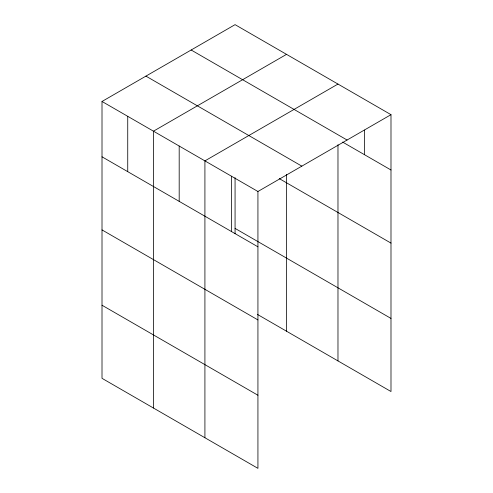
<?xml version="1.0" encoding="UTF-8"?>
<svg xmlns="http://www.w3.org/2000/svg" width="493" height="493" viewBox="0 0 493 493"><rect width="100%" height="100%" fill="white"/><g stroke="black" fill="none" stroke-linecap="round" stroke-linejoin="round"><path stroke-width="0.74" d="M102.008 101.472L257.931 191.494L257.931 468.35L102.008 378.328L102.008 101.472L235.069 24.65L390.992 114.672L390.992 391.528L257.5 314.454M337.976 144.726L337.976 360.919M286.525 54.359L153.465 131.181L153.465 408.038M337.976 84.063L204.915 160.884L204.915 437.741M257.931 191.494L390.992 114.672M191.161 50.003L347.078 140.024M342.617 142.07L390.992 169.999M145.922 76.119L301.839 166.141M279.266 178.602L390.992 243.104M235.069 228.401L390.992 318.423M102.008 156.805L257.931 246.82M102.008 229.904L257.931 319.926M102.008 305.222L257.931 395.244M364.487 130.103L364.487 154.697M286.525 174.411L286.525 331.216M235.069 177.677L235.069 233.731M231.427 176.192L231.427 231.519M179.187 146.033L179.187 201.36M127.736 116.323L127.736 171.656"/></g></svg>
